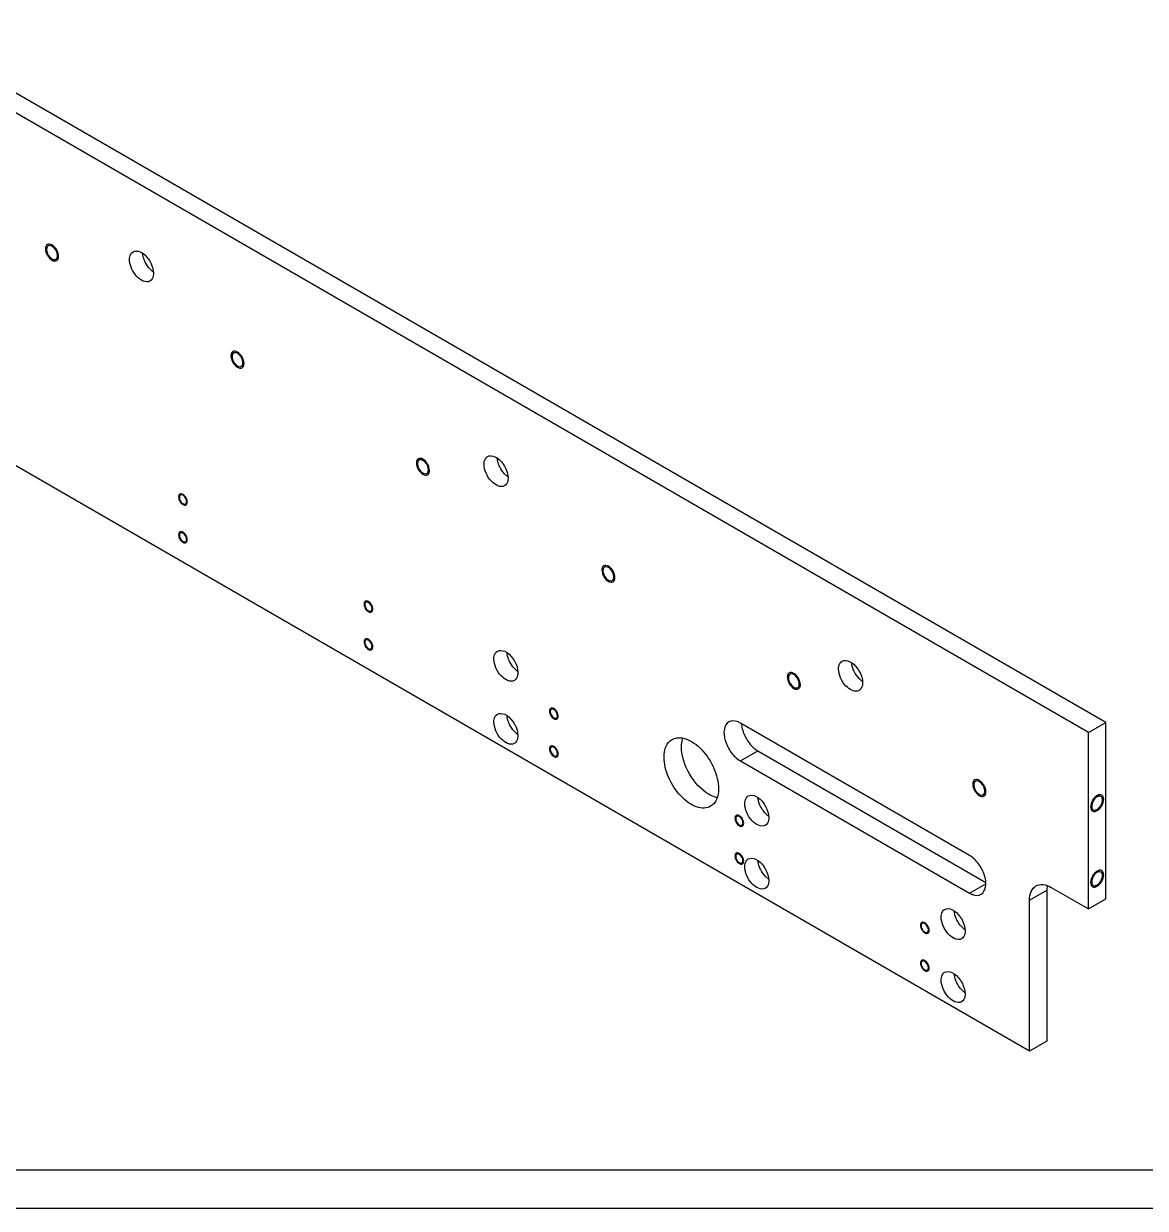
# Model space of a CAD drawing. Header units: millimetres. Extents: x 0 to 2102, y 0 to 1485.
# Drawn here: x 1194.4 to 1558, y 0 to 383.9 of the extents above; entities that cross this region are included whole.
import ezdxf

# ---------------------------------------------------------------- set-up
doc = ezdxf.new("R2010")
doc.units = ezdxf.units.MM
doc.header["$LTSCALE"] = 115.6375
doc.layers.get('0').update_dxf_attribs({"linetype": 'CONTINUOUS', "true_color": 0xffffff})
doc.layers.add('02___PRT_ALL_AXES', color=7, linetype='CONTINUOUS', true_color=0xffffff)

msp = doc.modelspace()

# ---------------------------------------------------------------- linework, layer by layer
at = {"color": 7, "linetype": 'CONTINUOUS', "true_color": 0xffffff}
for p, q in [((1545.17, 157.44), (466.83, 780.01)), ((1539.52, 154.17), (461.17, 776.74)), ((1520.42, 50.88), (530.47, 622.42)), ((1539.52, 154.17), (1545.17, 157.44)), ((1545.17, 100.28), (1545.17, 157.44)), ((1539.52, 97.02), (1539.52, 154.17)), ((1527.49, 103.96), (1539.52, 97.02)), ((1520.42, 50.88), (1520.42, 99.87)), ((1526.08, 103.14), (1526.08, 54.15)), ((1539.52, 97.02), (1545.17, 100.28)), ((1526.08, 54.15), (1520.42, 50.88)), ((12.5, 12.5), (2090, 12.5))]:
    msp.add_line(p, q, dxfattribs=at)
at = {"color": 1, "linetype": 'CONTINUOUS', "true_color": 0xff0000}
msp.add_line((1520.42, 99.87), (1526.08, 103.14), dxfattribs=at)
at = {"color": 4, "linetype": 'CONTINUOUS', "true_color": 0x00ffff}
msp.add_line((0, 0), (2102.5, 0), dxfattribs=at)
at = {"color": 7, "linetype": 'CONTINUOUS', "true_color": 0xffffff}
msp.add_arc((1533.56, 103.26), 7.47, 170.0295, 173.8166, dxfattribs=at)
at = {"color": 3, "linetype": 'CONTINUOUS', "true_color": 0x00ff00}
for points, knots in [([(1205.76, 308.49), (1205.73, 308.82), (1205.66, 309.5), (1205.01, 310.97), (1203.64, 312.43), (1202.27, 312.54), (1201.73, 311.99), (1201.62, 311.59), (1201.53, 311.34), (1201.53, 311.09), (1201.52, 310.94)], [0, 0, 0, 0, 0.125, 0.25, 0.5, 0.75, 0.875, 0.90625, 0.9375, 1, 1, 1, 1]), ([(1201.52, 310.94), (1201.54, 310.6), (1201.61, 309.92), (1202.26, 308.45), (1203.64, 306.99), (1205.01, 306.88), (1205.55, 307.43), (1205.65, 307.84), (1205.75, 308.08), (1205.75, 308.33), (1205.76, 308.49)], [0, 0, 0, 0, 0.125, 0.25, 0.5, 0.75, 0.875, 0.90625, 0.9375, 1, 1, 1, 1]), ([(1265.86, 273.79), (1265.84, 274.12), (1265.77, 274.8), (1265.12, 276.27), (1263.74, 277.73), (1262.37, 277.84), (1261.83, 277.29), (1261.73, 276.89), (1261.63, 276.64), (1261.64, 276.39), (1261.62, 276.24)], [0, 0, 0, 0, 0.125, 0.25, 0.5, 0.75, 0.875, 0.90625, 0.9375, 1, 1, 1, 1]), ([(1261.62, 276.24), (1261.65, 275.9), (1261.72, 275.22), (1262.37, 273.75), (1263.74, 272.29), (1265.11, 272.18), (1265.65, 272.73), (1265.76, 273.14), (1265.85, 273.38), (1265.85, 273.63), (1265.86, 273.79)], [0, 0, 0, 0, 0.125, 0.25, 0.5, 0.75, 0.875, 0.90625, 0.9375, 1, 1, 1, 1]), ([(1325.97, 239.09), (1325.94, 239.42), (1325.87, 240.1), (1325.22, 241.57), (1323.84, 243.03), (1322.48, 243.14), (1321.94, 242.59), (1321.83, 242.19), (1321.73, 241.94), (1321.74, 241.69), (1321.73, 241.54)], [0, 0, 0, 0, 0.125, 0.25, 0.5, 0.75, 0.875, 0.90625, 0.9375, 1, 1, 1, 1]), ([(1321.73, 241.54), (1321.75, 241.2), (1321.82, 240.52), (1322.47, 239.05), (1323.85, 237.59), (1325.22, 237.48), (1325.76, 238.03), (1325.86, 238.44), (1325.96, 238.68), (1325.95, 238.93), (1325.97, 239.09)], [0, 0, 0, 0, 0.125, 0.25, 0.5, 0.75, 0.875, 0.90625, 0.9375, 1, 1, 1, 1]), ([(1247.48, 228.88), (1247.46, 229.1), (1247.42, 229.55), (1246.98, 230.54), (1246.07, 231.5), (1245.15, 231.59), (1244.72, 231.12), (1244.67, 230.72), (1244.65, 230.51)], [0, 0, 0, 0, 0.125, 0.25, 0.5, 0.75, 0.875, 1, 1, 1, 1]), ([(1244.65, 230.51), (1244.67, 230.29), (1244.71, 229.84), (1245.15, 228.85), (1246.06, 227.88), (1246.98, 227.8), (1247.41, 228.27), (1247.46, 228.67), (1247.48, 228.88)], [0, 0, 0, 0, 0.125, 0.25, 0.5, 0.75, 0.875, 1, 1, 1, 1]), ([(1247.48, 216.63), (1247.46, 216.85), (1247.42, 217.3), (1246.98, 218.29), (1246.07, 219.26), (1245.15, 219.34), (1244.72, 218.87), (1244.67, 218.47), (1244.65, 218.26)], [0, 0, 0, 0, 0.125, 0.25, 0.5, 0.75, 0.875, 1, 1, 1, 1]), ([(1244.65, 218.26), (1244.67, 218.04), (1244.71, 217.59), (1245.15, 216.61), (1246.06, 215.64), (1246.98, 215.55), (1247.41, 216.02), (1247.46, 216.43), (1247.48, 216.63)], [0, 0, 0, 0, 0.125, 0.25, 0.5, 0.75, 0.875, 1, 1, 1, 1]), ([(1386.07, 204.39), (1386.05, 204.72), (1385.98, 205.4), (1385.33, 206.87), (1383.95, 208.33), (1382.58, 208.44), (1382.04, 207.89), (1381.94, 207.49), (1381.84, 207.24), (1381.84, 206.99), (1381.83, 206.83)], [0, 0, 0, 0, 0.125, 0.25, 0.5, 0.75, 0.875, 0.90625, 0.9375, 1, 1, 1, 1]), ([(1381.83, 206.83), (1381.86, 206.5), (1381.93, 205.82), (1382.58, 204.35), (1383.95, 202.89), (1385.32, 202.78), (1385.86, 203.33), (1385.97, 203.73), (1386.06, 203.98), (1386.06, 204.23), (1386.07, 204.39)], [0, 0, 0, 0, 0.125, 0.25, 0.5, 0.75, 0.875, 0.90625, 0.9375, 1, 1, 1, 1]), ([(1307.58, 194.18), (1307.57, 194.4), (1307.52, 194.85), (1307.09, 195.83), (1306.17, 196.8), (1305.25, 196.89), (1304.82, 196.42), (1304.77, 196.02), (1304.76, 195.81)], [0, 0, 0, 0, 0.125, 0.25, 0.5, 0.75, 0.875, 1, 1, 1, 1]), ([(1304.76, 195.81), (1304.77, 195.59), (1304.82, 195.14), (1305.25, 194.15), (1306.17, 193.18), (1307.09, 193.1), (1307.52, 193.57), (1307.56, 193.97), (1307.58, 194.18)], [0, 0, 0, 0, 0.125, 0.25, 0.5, 0.75, 0.875, 1, 1, 1, 1]), ([(1307.58, 181.93), (1307.57, 182.15), (1307.52, 182.6), (1307.09, 183.59), (1306.17, 184.56), (1305.25, 184.64), (1304.82, 184.17), (1304.77, 183.77), (1304.76, 183.56)], [0, 0, 0, 0, 0.125, 0.25, 0.5, 0.75, 0.875, 1, 1, 1, 1]), ([(1304.76, 183.56), (1304.77, 183.34), (1304.82, 182.89), (1305.25, 181.91), (1306.17, 180.94), (1307.09, 180.85), (1307.52, 181.32), (1307.56, 181.73), (1307.58, 181.93)], [0, 0, 0, 0, 0.125, 0.25, 0.5, 0.75, 0.875, 1, 1, 1, 1]), ([(1446.18, 169.68), (1446.15, 170.02), (1446.08, 170.7), (1445.43, 172.17), (1444.05, 173.63), (1442.69, 173.74), (1442.14, 173.19), (1442.04, 172.78), (1441.94, 172.54), (1441.95, 172.29), (1441.93, 172.13)], [0, 0, 0, 0, 0.125, 0.25, 0.5, 0.75, 0.875, 0.90625, 0.9375, 1, 1, 1, 1]), ([(1441.93, 172.13), (1441.96, 171.8), (1442.03, 171.12), (1442.68, 169.65), (1444.06, 168.19), (1445.42, 168.08), (1445.97, 168.63), (1446.07, 169.03), (1446.17, 169.28), (1446.16, 169.53), (1446.18, 169.68)], [0, 0, 0, 0, 0.125, 0.25, 0.5, 0.75, 0.875, 0.90625, 0.9375, 1, 1, 1, 1]), ([(1367.69, 159.48), (1367.67, 159.7), (1367.62, 160.15), (1367.19, 161.13), (1366.27, 162.1), (1365.36, 162.19), (1364.93, 161.72), (1364.88, 161.31), (1364.86, 161.11)], [0, 0, 0, 0, 0.125, 0.25, 0.5, 0.75, 0.875, 1, 1, 1, 1]), ([(1364.86, 161.11), (1364.88, 160.89), (1364.92, 160.44), (1365.36, 159.45), (1366.27, 158.48), (1367.19, 158.4), (1367.62, 158.87), (1367.67, 159.27), (1367.69, 159.48)], [0, 0, 0, 0, 0.125, 0.25, 0.5, 0.75, 0.875, 1, 1, 1, 1]), ([(1367.69, 147.23), (1367.67, 147.45), (1367.62, 147.9), (1367.19, 148.89), (1366.27, 149.86), (1365.36, 149.94), (1364.93, 149.47), (1364.88, 149.07), (1364.86, 148.86)], [0, 0, 0, 0, 0.125, 0.25, 0.5, 0.75, 0.875, 1, 1, 1, 1]), ([(1364.86, 148.86), (1364.88, 148.64), (1364.92, 148.19), (1365.36, 147.21), (1366.27, 146.24), (1367.19, 146.15), (1367.62, 146.62), (1367.67, 147.03), (1367.69, 147.23)], [0, 0, 0, 0, 0.125, 0.25, 0.5, 0.75, 0.875, 1, 1, 1, 1]), ([(1506.28, 134.98), (1506.25, 135.32), (1506.19, 136), (1505.54, 137.47), (1504.16, 138.93), (1502.79, 139.04), (1502.25, 138.49), (1502.14, 138.08), (1502.05, 137.84), (1502.05, 137.59), (1502.04, 137.43)], [0, 0, 0, 0, 0.125, 0.25, 0.5, 0.75, 0.875, 0.90625, 0.9375, 1, 1, 1, 1]), ([(1502.04, 137.43), (1502.07, 137.1), (1502.13, 136.42), (1502.78, 134.95), (1504.16, 133.49), (1505.53, 133.38), (1506.07, 133.93), (1506.18, 134.33), (1506.27, 134.58), (1506.27, 134.83), (1506.28, 134.98)], [0, 0, 0, 0, 0.125, 0.25, 0.5, 0.75, 0.875, 0.90625, 0.9375, 1, 1, 1, 1]), ([(1542.34, 133.76), (1542.07, 133.57), (1541.52, 133.17), (1540.57, 131.87), (1539.99, 129.95), (1540.57, 128.71), (1541.33, 128.52), (1541.73, 128.63), (1541.99, 128.67), (1542.2, 128.8), (1542.34, 128.86)], [0, 0, 0, 0, 0.125, 0.25, 0.5, 0.75, 0.875, 0.90625, 0.9375, 1, 1, 1, 1]), ([(1542.34, 128.86), (1542.62, 129.05), (1543.17, 129.45), (1544.12, 130.75), (1544.7, 132.67), (1544.11, 133.91), (1543.36, 134.1), (1542.96, 133.99), (1542.7, 133.96), (1542.48, 133.82), (1542.34, 133.76)], [0, 0, 0, 0, 0.125, 0.25, 0.5, 0.75, 0.875, 0.90625, 0.9375, 1, 1, 1, 1]), ([(1427.79, 124.78), (1427.77, 125), (1427.73, 125.45), (1427.29, 126.43), (1426.38, 127.4), (1425.46, 127.49), (1425.03, 127.02), (1424.98, 126.61), (1424.96, 126.41)], [0, 0, 0, 0, 0.125, 0.25, 0.5, 0.75, 0.875, 1, 1, 1, 1]), ([(1424.96, 126.41), (1424.98, 126.19), (1425.03, 125.74), (1425.46, 124.75), (1426.38, 123.78), (1427.3, 123.7), (1427.73, 124.17), (1427.77, 124.57), (1427.79, 124.78)], [0, 0, 0, 0, 0.125, 0.25, 0.5, 0.75, 0.875, 1, 1, 1, 1]), ([(1427.79, 112.53), (1427.77, 112.75), (1427.73, 113.2), (1427.29, 114.19), (1426.38, 115.16), (1425.46, 115.24), (1425.03, 114.77), (1424.98, 114.37), (1424.96, 114.16)], [0, 0, 0, 0, 0.125, 0.25, 0.5, 0.75, 0.875, 1, 1, 1, 1]), ([(1424.96, 114.16), (1424.98, 113.94), (1425.03, 113.49), (1425.46, 112.51), (1426.38, 111.54), (1427.3, 111.45), (1427.73, 111.92), (1427.77, 112.32), (1427.79, 112.53)], [0, 0, 0, 0, 0.125, 0.25, 0.5, 0.75, 0.875, 1, 1, 1, 1]), ([(1542.34, 109.26), (1542.07, 109.08), (1541.52, 108.68), (1540.57, 107.38), (1539.99, 105.45), (1540.57, 104.21), (1541.33, 104.02), (1541.73, 104.13), (1541.99, 104.17), (1542.2, 104.3), (1542.34, 104.37)], [0, 0, 0, 0, 0.125, 0.25, 0.5, 0.75, 0.875, 0.90625, 0.9375, 1, 1, 1, 1]), ([(1542.34, 104.37), (1542.62, 104.56), (1543.17, 104.95), (1544.12, 106.25), (1544.7, 108.18), (1544.11, 109.42), (1543.36, 109.61), (1542.96, 109.5), (1542.7, 109.46), (1542.48, 109.33), (1542.34, 109.26)], [0, 0, 0, 0, 0.125, 0.25, 0.5, 0.75, 0.875, 0.90625, 0.9375, 1, 1, 1, 1]), ([(1487.9, 90.08), (1487.88, 90.3), (1487.83, 90.75), (1487.4, 91.73), (1486.48, 92.7), (1485.56, 92.79), (1485.14, 92.32), (1485.09, 91.91), (1485.07, 91.71)], [0, 0, 0, 0, 0.125, 0.25, 0.5, 0.75, 0.875, 1, 1, 1, 1]), ([(1485.07, 91.71), (1485.09, 91.49), (1485.13, 91.04), (1485.57, 90.05), (1486.48, 89.08), (1487.4, 89), (1487.83, 89.47), (1487.88, 89.87), (1487.9, 90.08)], [0, 0, 0, 0, 0.125, 0.25, 0.5, 0.75, 0.875, 1, 1, 1, 1]), ([(1487.9, 77.83), (1487.88, 78.05), (1487.83, 78.5), (1487.4, 79.49), (1486.48, 80.46), (1485.56, 80.54), (1485.14, 80.07), (1485.09, 79.67), (1485.07, 79.46)], [0, 0, 0, 0, 0.125, 0.25, 0.5, 0.75, 0.875, 1, 1, 1, 1]), ([(1485.07, 79.46), (1485.09, 79.24), (1485.13, 78.79), (1485.57, 77.81), (1486.48, 76.84), (1487.4, 76.75), (1487.83, 77.22), (1487.88, 77.62), (1487.9, 77.83)], [0, 0, 0, 0, 0.125, 0.25, 0.5, 0.75, 0.875, 1, 1, 1, 1])]:
    msp.add_open_spline(points, degree=3, knots=knots, dxfattribs=at)
at = {"color": 7, "linetype": 'CONTINUOUS', "true_color": 0xffffff}
for points, knots in [([(1520.42, 99.87), (1520.42, 100.83), (1520.65, 102.6), (1521.82, 104.06), (1522.49, 104.45)], [0, 0, 0, 0, 0.550825, 1, 1, 1, 1]), ([(1522.49, 104.45), (1523.17, 104.84), (1525.01, 105.12), (1526.67, 104.44), (1527.49, 103.96)], [0, 0, 0, 0, 0.449177, 1, 1, 1, 1])]:
    msp.add_open_spline(points, degree=3, knots=knots, dxfattribs=at)
msp.add_open_spline([(1526.13, 104.07), (1526.1, 103.76), (1526.08, 103.45), (1526.08, 103.14)], degree=3, dxfattribs=at)
at = {"layer": '02___PRT_ALL_AXES', "color": 7, "linetype": 'CONTINUOUS', "true_color": 0xffffff}
for p, q in [((1500.98, 114.37), (1426.73, 157.23)), ((1432.39, 148.25), (1506.25, 105.61)), ((1426.73, 144.99), (1500.98, 102.12))]:
    msp.add_line(p, q, dxfattribs=at)
at = {"layer": '02___PRT_ALL_AXES', "color": 1, "linetype": 'CONTINUOUS', "true_color": 0xff0000}
for p, q in [((1426.73, 144.99), (1432.39, 148.25)), ((1500.98, 102.12), (1506.28, 105.18))]:
    msp.add_line(p, q, dxfattribs=at)
at = {"layer": '02___PRT_ALL_AXES', "color": 7, "linetype": 'CONTINUOUS', "true_color": 0xffffff}
for centre, radius, start, end in [((1204.02, 310.73), 2.15, 175.6532, 180.0346), ((1203.26, 308.69), 2.15, 355.6532, 0.0346), ((1240.15, 308.71), 6.43, 229.8763, 235.1337), ((1264.12, 276.03), 2.15, 175.6532, 180.0346), ((1263.36, 273.99), 2.15, 355.6532, 0.0346), ((1324.23, 241.33), 2.15, 175.6532, 180.0346), ((1323.47, 239.29), 2.15, 355.6532, 0.0346), ((1355.06, 242.37), 6.43, 229.8763, 235.1337), ((1384.33, 206.63), 2.15, 175.6532, 180.0346), ((1383.57, 204.59), 2.15, 355.6532, 0.0346), ((1358.24, 179.3), 6.43, 229.8763, 235.1337), ((1444.44, 171.93), 2.15, 175.6532, 180.0346), ((1443.68, 169.89), 2.15, 355.6532, 0.0346), ((1469.96, 176.03), 6.43, 229.8763, 235.1337), ((1358.24, 158.88), 6.43, 229.8763, 235.1337), ((1504.54, 137.23), 2.15, 175.6532, 180.0346), ((1503.78, 135.19), 2.15, 355.6532, 0.0346), ((1543.42, 131.49), 2.15, 115.6528, 120.0345), ((1439.56, 132.35), 6.43, 229.8763, 235.1337), ((1541.27, 131.13), 2.15, 295.6528, 300.0345), ((1543.42, 107), 2.15, 115.6528, 120.0345), ((1439.56, 111.94), 6.43, 229.8763, 235.1337), ((1541.27, 106.63), 2.15, 295.6528, 300.0345), ((1503.2, 95.61), 6.43, 229.8763, 235.1337), ((1503.2, 75.19), 6.43, 229.8763, 235.1337)]:
    msp.add_arc(centre, radius, start, end, dxfattribs=at)
for points in [[(1201.94, 311.24), (1201.9, 311.13), (1201.89, 311.01), (1201.88, 310.9)], [(1202.39, 311.88), (1202.16, 311.75), (1202.01, 311.49), (1201.94, 311.24)], [(1202.75, 311.99), (1202.63, 311.98), (1202.5, 311.94), (1202.39, 311.88)], [(1201.87, 310.73), (1201.87, 310.34), (1201.97, 309.94), (1202.11, 309.57)], [(1204.52, 307.43), (1204.65, 307.44), (1204.78, 307.48), (1204.89, 307.55)], [(1204.89, 307.55), (1205.11, 307.68), (1205.27, 307.93), (1205.34, 308.18)], [(1205.41, 308.69), (1205.41, 309.08), (1205.31, 309.48), (1205.17, 309.85)], [(1205.34, 308.18), (1205.37, 308.3), (1205.39, 308.41), (1205.4, 308.53)], [(1262.04, 276.54), (1262.01, 276.43), (1261.99, 276.31), (1261.98, 276.2)], [(1262.49, 277.18), (1262.27, 277.05), (1262.11, 276.79), (1262.04, 276.54)], [(1262.86, 277.29), (1262.73, 277.28), (1262.6, 277.24), (1262.49, 277.18)], [(1261.97, 276.03), (1261.97, 275.64), (1262.07, 275.24), (1262.21, 274.87)], [(1264.63, 272.73), (1264.75, 272.74), (1264.88, 272.78), (1264.99, 272.85)], [(1264.99, 272.85), (1265.22, 272.98), (1265.38, 273.23), (1265.45, 273.48)], [(1265.51, 273.99), (1265.51, 274.38), (1265.42, 274.78), (1265.27, 275.15)], [(1265.45, 273.48), (1265.48, 273.59), (1265.5, 273.71), (1265.5, 273.83)], [(1322.6, 242.48), (1322.37, 242.35), (1322.21, 242.09), (1322.14, 241.84)], [(1322.96, 242.59), (1322.84, 242.58), (1322.71, 242.54), (1322.6, 242.48)], [(1322.08, 241.33), (1322.08, 240.94), (1322.17, 240.54), (1322.32, 240.17)], [(1322.14, 241.84), (1322.11, 241.73), (1322.09, 241.61), (1322.09, 241.5)], [(1324.73, 238.03), (1324.86, 238.04), (1324.99, 238.08), (1325.1, 238.15)], [(1325.1, 238.15), (1325.32, 238.28), (1325.48, 238.53), (1325.55, 238.78)], [(1325.61, 239.29), (1325.61, 239.68), (1325.52, 240.08), (1325.38, 240.45)], [(1325.55, 238.78), (1325.58, 238.89), (1325.6, 239.01), (1325.61, 239.13)], [(1244.94, 230.7), (1244.91, 230.59), (1244.9, 230.48), (1244.9, 230.37)], [(1244.9, 230.37), (1244.9, 230.24), (1244.91, 230.11), (1244.94, 229.98)], [(1245.24, 231.12), (1245.09, 231.04), (1244.99, 230.87), (1244.94, 230.7)], [(1246.89, 228.27), (1247.04, 228.35), (1247.14, 228.52), (1247.19, 228.69)], [(1247.19, 228.69), (1247.22, 228.79), (1247.23, 228.91), (1247.23, 229.02)], [(1245.24, 218.88), (1245.09, 218.79), (1244.99, 218.62), (1244.94, 218.46)], [(1244.94, 218.46), (1244.91, 218.35), (1244.9, 218.23), (1244.9, 218.12)], [(1244.9, 218.12), (1244.9, 217.99), (1244.91, 217.86), (1244.94, 217.74)], [(1246.89, 216.02), (1247.04, 216.1), (1247.14, 216.27), (1247.19, 216.44)], [(1247.19, 216.44), (1247.22, 216.55), (1247.23, 216.66), (1247.23, 216.77)], [(1382.7, 207.77), (1382.48, 207.64), (1382.32, 207.39), (1382.25, 207.14)], [(1383.07, 207.89), (1382.94, 207.88), (1382.81, 207.84), (1382.7, 207.77)], [(1382.18, 206.63), (1382.18, 206.24), (1382.28, 205.84), (1382.42, 205.47)], [(1382.25, 207.14), (1382.22, 207.03), (1382.2, 206.91), (1382.19, 206.79)], [(1385.2, 203.45), (1385.43, 203.58), (1385.58, 203.83), (1385.65, 204.08)], [(1385.72, 204.59), (1385.72, 204.98), (1385.62, 205.38), (1385.48, 205.75)], [(1385.65, 204.08), (1385.69, 204.19), (1385.7, 204.31), (1385.71, 204.43)], [(1384.84, 203.33), (1384.96, 203.34), (1385.09, 203.38), (1385.2, 203.45)], [(1305.05, 196), (1305.02, 195.89), (1305, 195.78), (1305, 195.67)], [(1305.34, 196.42), (1305.2, 196.34), (1305.09, 196.17), (1305.05, 196)], [(1305, 195.67), (1305, 195.54), (1305.02, 195.41), (1305.05, 195.28)], [(1306.99, 193.57), (1307.14, 193.65), (1307.25, 193.82), (1307.29, 193.99)], [(1307.29, 193.99), (1307.32, 194.09), (1307.34, 194.21), (1307.34, 194.32)], [(1305.05, 183.76), (1305.02, 183.65), (1305, 183.53), (1305, 183.42)], [(1305, 183.42), (1305, 183.29), (1305.02, 183.16), (1305.05, 183.04)], [(1305.34, 184.18), (1305.2, 184.09), (1305.09, 183.92), (1305.05, 183.76)], [(1306.99, 181.32), (1307.14, 181.4), (1307.25, 181.57), (1307.29, 181.74)], [(1307.29, 181.74), (1307.32, 181.85), (1307.34, 181.96), (1307.34, 182.07)], [(1442.81, 173.07), (1442.58, 172.94), (1442.42, 172.69), (1442.35, 172.44)], [(1443.17, 173.19), (1443.04, 173.18), (1442.92, 173.14), (1442.81, 173.07)], [(1442.35, 172.44), (1442.32, 172.33), (1442.3, 172.21), (1442.29, 172.09)], [(1442.29, 171.93), (1442.29, 171.54), (1442.38, 171.14), (1442.52, 170.77)], [(1445.31, 168.74), (1445.53, 168.87), (1445.69, 169.13), (1445.76, 169.38)], [(1445.82, 169.89), (1445.82, 170.28), (1445.73, 170.68), (1445.59, 171.05)], [(1445.76, 169.38), (1445.79, 169.49), (1445.81, 169.61), (1445.82, 169.72)], [(1444.94, 168.63), (1445.07, 168.64), (1445.2, 168.68), (1445.31, 168.74)], [(1365.15, 161.3), (1365.12, 161.19), (1365.11, 161.08), (1365.11, 160.97)], [(1365.45, 161.72), (1365.3, 161.64), (1365.2, 161.47), (1365.15, 161.3)], [(1365.11, 160.97), (1365.11, 160.84), (1365.12, 160.71), (1365.15, 160.58)], [(1367.1, 158.86), (1367.25, 158.95), (1367.35, 159.12), (1367.4, 159.29)], [(1367.4, 159.29), (1367.43, 159.39), (1367.44, 159.51), (1367.44, 159.62)], [(1427.1, 157.02), (1427.11, 156.74), (1427.14, 156.46), (1427.19, 156.18)], [(1427.19, 156.18), (1427.26, 155.74), (1427.36, 155.29), (1427.49, 154.86)], [(1365.15, 149.05), (1365.12, 148.95), (1365.11, 148.83), (1365.11, 148.72)], [(1365.11, 148.72), (1365.11, 148.59), (1365.12, 148.46), (1365.15, 148.34)], [(1365.45, 149.48), (1365.3, 149.39), (1365.2, 149.22), (1365.15, 149.05)], [(1367.1, 146.62), (1367.25, 146.7), (1367.35, 146.87), (1367.4, 147.04)], [(1367.4, 147.04), (1367.43, 147.15), (1367.44, 147.26), (1367.44, 147.37)], [(1502.91, 138.37), (1502.68, 138.24), (1502.53, 137.99), (1502.46, 137.74)], [(1503.28, 138.49), (1503.15, 138.48), (1503.02, 138.44), (1502.91, 138.37)], [(1502.39, 137.23), (1502.39, 136.84), (1502.49, 136.44), (1502.63, 136.07)], [(1502.46, 137.74), (1502.43, 137.63), (1502.41, 137.51), (1502.4, 137.39)], [(1505.41, 134.04), (1505.64, 134.17), (1505.79, 134.43), (1505.86, 134.68)], [(1505.93, 135.19), (1505.93, 135.58), (1505.83, 135.98), (1505.69, 136.35)], [(1505.86, 134.68), (1505.89, 134.79), (1505.91, 134.91), (1505.92, 135.02)], [(1505.04, 133.93), (1505.17, 133.94), (1505.3, 133.98), (1505.41, 134.04)], [(1541.46, 132.57), (1541.32, 132.4), (1541.2, 132.22), (1541.09, 132.03)], [(1542.34, 133.35), (1542, 133.15), (1541.71, 132.87), (1541.46, 132.57)], [(1542.82, 133.55), (1542.7, 133.52), (1542.59, 133.48), (1542.49, 133.43)], [(1543.59, 133.48), (1543.37, 133.61), (1543.07, 133.61), (1542.82, 133.55)], [(1425.55, 127.02), (1425.4, 126.94), (1425.3, 126.77), (1425.25, 126.6)], [(1434.55, 128.29), (1434.03, 128.89), (1433.59, 129.56), (1433.24, 130.26)], [(1435.41, 127.43), (1435.1, 127.69), (1434.81, 127.98), (1434.55, 128.29)], [(1541.09, 129.15), (1541.32, 129.02), (1541.62, 129.01), (1541.87, 129.07)], [(1541.87, 129.07), (1541.98, 129.1), (1542.09, 129.14), (1542.2, 129.19)], [(1425.25, 126.6), (1425.22, 126.49), (1425.21, 126.38), (1425.21, 126.27)], [(1425.21, 126.27), (1425.21, 126.14), (1425.23, 126.01), (1425.25, 125.88)], [(1427.2, 124.16), (1427.35, 124.25), (1427.46, 124.42), (1427.5, 124.58)], [(1427.5, 124.58), (1427.53, 124.69), (1427.54, 124.81), (1427.54, 124.92)], [(1425.25, 114.35), (1425.22, 114.25), (1425.21, 114.13), (1425.21, 114.02)], [(1425.21, 114.02), (1425.21, 113.89), (1425.23, 113.76), (1425.25, 113.63)], [(1425.55, 114.77), (1425.4, 114.69), (1425.3, 114.52), (1425.25, 114.35)], [(1427.2, 111.92), (1427.35, 112), (1427.46, 112.17), (1427.5, 112.34)], [(1427.5, 112.34), (1427.53, 112.45), (1427.54, 112.56), (1427.54, 112.67)], [(1428.8, 112.81), (1428.94, 112.97), (1429.1, 113.11), (1429.28, 113.21)], [(1541.46, 108.07), (1541.32, 107.9), (1541.2, 107.72), (1541.09, 107.54)], [(1542.34, 108.86), (1542, 108.66), (1541.71, 108.38), (1541.46, 108.07)], [(1542.82, 109.05), (1542.7, 109.03), (1542.59, 108.98), (1542.49, 108.93)], [(1543.59, 108.98), (1543.37, 109.11), (1543.07, 109.12), (1542.82, 109.05)], [(1541.09, 104.65), (1541.32, 104.52), (1541.62, 104.51), (1541.87, 104.58)], [(1541.87, 104.58), (1541.98, 104.61), (1542.09, 104.65), (1542.2, 104.7)], [(1485.66, 92.32), (1485.51, 92.24), (1485.4, 92.07), (1485.36, 91.9)], [(1485.36, 91.9), (1485.33, 91.79), (1485.32, 91.68), (1485.32, 91.57)], [(1485.32, 91.57), (1485.32, 91.44), (1485.33, 91.31), (1485.36, 91.18)], [(1487.31, 89.46), (1487.46, 89.55), (1487.56, 89.72), (1487.61, 89.88)], [(1487.61, 89.88), (1487.64, 89.99), (1487.65, 90.11), (1487.65, 90.22)], [(1485.36, 79.65), (1485.33, 79.55), (1485.32, 79.43), (1485.32, 79.32)], [(1485.32, 79.32), (1485.32, 79.19), (1485.33, 79.06), (1485.36, 78.93)], [(1485.66, 80.07), (1485.51, 79.99), (1485.4, 79.82), (1485.36, 79.65)], [(1487.31, 77.22), (1487.46, 77.3), (1487.56, 77.47), (1487.61, 77.64)], [(1487.61, 77.64), (1487.64, 77.75), (1487.65, 77.86), (1487.65, 77.97)]]:
    msp.add_open_spline(points, degree=3, dxfattribs=at)
for points, knots in [([(1205.17, 309.85), (1205.05, 310.15), (1204.55, 311.1), (1203.53, 312.06), (1202.75, 311.99)], [0, 0, 0, 0, 0.293913, 1, 1, 1, 1]), ([(1202.11, 309.57), (1202.22, 309.27), (1202.72, 308.32), (1203.75, 307.36), (1204.52, 307.43)], [0, 0, 0, 0, 0.293913, 1, 1, 1, 1]), ([(1228.74, 307.47), (1228.74, 307.74), (1228.8, 308.67), (1229.3, 309.65), (1229.88, 309.98)], [0, 0, 0, 0, 0.294962, 1, 1, 1, 1]), ([(1235.38, 300.46), (1234.08, 299.71), (1231.04, 301.53), (1229.32, 304.42), (1228.74, 306.48), (1228.74, 307.47)], [0, 0, 0, 0, 0.422631, 0.722373, 1, 1, 1, 1]), ([(1229.88, 309.98), (1230.56, 310.38), (1232.78, 310.04), (1234.12, 308.61), (1234.79, 307.71)], [0, 0, 0, 0, 0.413368, 1, 1, 1, 1]), ([(1233.83, 306.63), (1233.72, 306.86), (1233.32, 307.76), (1233.07, 308.72), (1233, 309.45)], [0, 0, 0, 0, 0.262898, 1, 1, 1, 1]), ([(1234.79, 307.71), (1235.06, 307.35), (1235.96, 305.92), (1236.52, 304.22), (1236.52, 302.98)], [0, 0, 0, 0, 0.264535, 1, 1, 1, 1]), ([(1236.01, 303.79), (1235.79, 303.98), (1234.92, 304.8), (1234.23, 305.81), (1233.83, 306.63)], [0, 0, 0, 0, 0.239083, 1, 1, 1, 1]), ([(1236.52, 302.98), (1236.52, 302.7), (1236.46, 301.77), (1235.96, 300.79), (1235.38, 300.46)], [0, 0, 0, 0, 0.294962, 1, 1, 1, 1]), ([(1265.27, 275.15), (1265.16, 275.45), (1264.66, 276.4), (1263.64, 277.36), (1262.86, 277.29)], [0, 0, 0, 0, 0.293913, 1, 1, 1, 1]), ([(1262.21, 274.87), (1262.33, 274.57), (1262.83, 273.62), (1263.85, 272.66), (1264.63, 272.73)], [0, 0, 0, 0, 0.293913, 1, 1, 1, 1]), ([(1325.38, 240.45), (1325.26, 240.75), (1324.76, 241.7), (1323.74, 242.66), (1322.96, 242.59)], [0, 0, 0, 0, 0.293913, 1, 1, 1, 1]), ([(1343.65, 241.13), (1343.65, 241.41), (1343.71, 242.34), (1344.21, 243.31), (1344.79, 243.65)], [0, 0, 0, 0, 0.294962, 1, 1, 1, 1]), ([(1344.79, 243.65), (1345.47, 244.04), (1347.69, 243.7), (1349.03, 242.27), (1349.7, 241.37)], [0, 0, 0, 0, 0.413368, 1, 1, 1, 1]), ([(1348.74, 240.29), (1348.62, 240.52), (1348.22, 241.42), (1347.97, 242.38), (1347.91, 243.11)], [0, 0, 0, 0, 0.262898, 1, 1, 1, 1]), ([(1322.32, 240.17), (1322.43, 239.87), (1322.93, 238.92), (1323.95, 237.96), (1324.73, 238.03)], [0, 0, 0, 0, 0.293913, 1, 1, 1, 1]), ([(1350.29, 234.12), (1348.99, 233.37), (1345.95, 235.19), (1344.23, 238.08), (1343.65, 240.14), (1343.65, 241.13)], [0, 0, 0, 0, 0.422631, 0.722373, 1, 1, 1, 1]), ([(1350.91, 237.45), (1350.69, 237.64), (1349.83, 238.46), (1349.14, 239.47), (1348.74, 240.29)], [0, 0, 0, 0, 0.239083, 1, 1, 1, 1]), ([(1349.7, 241.37), (1349.96, 241.01), (1350.87, 239.58), (1351.42, 237.88), (1351.42, 236.64)], [0, 0, 0, 0, 0.264535, 1, 1, 1, 1]), ([(1351.42, 236.64), (1351.42, 236.36), (1351.36, 235.43), (1350.86, 234.45), (1350.29, 234.12)], [0, 0, 0, 0, 0.294962, 1, 1, 1, 1]), ([(1245.48, 231.2), (1245.44, 231.19), (1245.35, 231.18), (1245.28, 231.14), (1245.24, 231.12)], [0, 0, 0, 0, 0.508008, 1, 1, 1, 1]), ([(1245.76, 231.17), (1245.72, 231.18), (1245.62, 231.2), (1245.53, 231.2), (1245.48, 231.2)], [0, 0, 0, 0, 0.51787, 1, 1, 1, 1]), ([(1247.23, 229.02), (1247.23, 229.72), (1246.74, 230.65), (1245.96, 231.12), (1245.76, 231.17)], [0, 0, 0, 0, 0.776212, 1, 1, 1, 1]), ([(1244.94, 229.98), (1244.99, 229.75), (1245.28, 228.97), (1246.04, 228.14), (1246.65, 228.19)], [0, 0, 0, 0, 0.284169, 1, 1, 1, 1]), ([(1246.65, 228.19), (1246.69, 228.2), (1246.78, 228.21), (1246.85, 228.25), (1246.89, 228.27)], [0, 0, 0, 0, 0.508008, 1, 1, 1, 1]), ([(1245.48, 218.95), (1245.44, 218.95), (1245.35, 218.93), (1245.28, 218.9), (1245.24, 218.88)], [0, 0, 0, 0, 0.508008, 1, 1, 1, 1]), ([(1245.76, 218.92), (1245.72, 218.94), (1245.62, 218.95), (1245.53, 218.95), (1245.48, 218.95)], [0, 0, 0, 0, 0.51787, 1, 1, 1, 1]), ([(1247.23, 216.77), (1247.23, 217.47), (1246.74, 218.4), (1245.96, 218.87), (1245.76, 218.92)], [0, 0, 0, 0, 0.776212, 1, 1, 1, 1]), ([(1244.94, 217.74), (1244.99, 217.5), (1245.28, 216.73), (1246.04, 215.89), (1246.65, 215.94)], [0, 0, 0, 0, 0.284169, 1, 1, 1, 1]), ([(1246.65, 215.94), (1246.69, 215.95), (1246.78, 215.96), (1246.85, 216), (1246.89, 216.02)], [0, 0, 0, 0, 0.508008, 1, 1, 1, 1]), ([(1385.48, 205.75), (1385.37, 206.05), (1384.87, 207), (1383.84, 207.96), (1383.07, 207.89)], [0, 0, 0, 0, 0.293913, 1, 1, 1, 1]), ([(1382.42, 205.47), (1382.54, 205.17), (1383.03, 204.22), (1384.06, 203.26), (1384.84, 203.33)], [0, 0, 0, 0, 0.293913, 1, 1, 1, 1]), ([(1305.59, 196.5), (1305.54, 196.49), (1305.46, 196.48), (1305.38, 196.44), (1305.34, 196.42)], [0, 0, 0, 0, 0.508008, 1, 1, 1, 1]), ([(1305.87, 196.47), (1305.82, 196.48), (1305.73, 196.5), (1305.63, 196.5), (1305.59, 196.5)], [0, 0, 0, 0, 0.51787, 1, 1, 1, 1]), ([(1307.34, 194.32), (1307.34, 195.02), (1306.84, 195.95), (1306.06, 196.42), (1305.87, 196.47)], [0, 0, 0, 0, 0.776212, 1, 1, 1, 1]), ([(1305.05, 195.28), (1305.1, 195.05), (1305.38, 194.27), (1306.14, 193.44), (1306.75, 193.49)], [0, 0, 0, 0, 0.284169, 1, 1, 1, 1]), ([(1306.75, 193.49), (1306.8, 193.49), (1306.88, 193.51), (1306.96, 193.54), (1306.99, 193.57)], [0, 0, 0, 0, 0.508008, 1, 1, 1, 1]), ([(1305.05, 183.04), (1305.1, 182.8), (1305.38, 182.03), (1306.14, 181.19), (1306.75, 181.24)], [0, 0, 0, 0, 0.284169, 1, 1, 1, 1]), ([(1305.59, 184.25), (1305.54, 184.25), (1305.46, 184.23), (1305.38, 184.2), (1305.34, 184.18)], [0, 0, 0, 0, 0.508008, 1, 1, 1, 1]), ([(1305.87, 184.22), (1305.82, 184.23), (1305.73, 184.25), (1305.63, 184.25), (1305.59, 184.25)], [0, 0, 0, 0, 0.51787, 1, 1, 1, 1]), ([(1307.34, 182.07), (1307.34, 182.77), (1306.84, 183.7), (1306.06, 184.17), (1305.87, 184.22)], [0, 0, 0, 0, 0.776212, 1, 1, 1, 1]), ([(1306.75, 181.24), (1306.8, 181.25), (1306.88, 181.26), (1306.96, 181.3), (1306.99, 181.32)], [0, 0, 0, 0, 0.508008, 1, 1, 1, 1]), ([(1346.83, 178.05), (1346.83, 178.33), (1346.89, 179.26), (1347.39, 180.24), (1347.97, 180.57)], [0, 0, 0, 0, 0.294962, 1, 1, 1, 1]), ([(1347.97, 180.57), (1348.65, 180.96), (1350.87, 180.62), (1352.21, 179.19), (1352.88, 178.29)], [0, 0, 0, 0, 0.413368, 1, 1, 1, 1]), ([(1353.47, 171.04), (1352.17, 170.3), (1349.13, 172.11), (1347.41, 175.01), (1346.83, 177.07), (1346.83, 178.05)], [0, 0, 0, 0, 0.422631, 0.722373, 1, 1, 1, 1]), ([(1351.92, 177.21), (1351.8, 177.44), (1351.41, 178.34), (1351.15, 179.31), (1351.09, 180.03)], [0, 0, 0, 0, 0.262898, 1, 1, 1, 1]), ([(1354.09, 174.38), (1353.88, 174.56), (1353.01, 175.39), (1352.32, 176.4), (1351.92, 177.21)], [0, 0, 0, 0, 0.239083, 1, 1, 1, 1]), ([(1352.88, 178.29), (1353.14, 177.93), (1354.05, 176.51), (1354.61, 174.81), (1354.61, 173.56)], [0, 0, 0, 0, 0.264535, 1, 1, 1, 1]), ([(1458.55, 174.79), (1458.55, 175.07), (1458.61, 176), (1459.11, 176.97), (1459.69, 177.31)], [0, 0, 0, 0, 0.294962, 1, 1, 1, 1]), ([(1459.69, 177.31), (1460.37, 177.7), (1462.59, 177.36), (1463.93, 175.93), (1464.6, 175.03)], [0, 0, 0, 0, 0.413368, 1, 1, 1, 1]), ([(1463.64, 173.95), (1463.53, 174.18), (1463.13, 175.08), (1462.88, 176.05), (1462.81, 176.77)], [0, 0, 0, 0, 0.262898, 1, 1, 1, 1]), ([(1354.61, 173.56), (1354.61, 173.28), (1354.54, 172.35), (1354.04, 171.38), (1353.47, 171.04)], [0, 0, 0, 0, 0.294962, 1, 1, 1, 1]), ([(1445.59, 171.05), (1445.47, 171.35), (1444.97, 172.3), (1443.95, 173.26), (1443.17, 173.19)], [0, 0, 0, 0, 0.293913, 1, 1, 1, 1]), ([(1465.19, 167.78), (1463.89, 167.03), (1460.85, 168.85), (1459.13, 171.75), (1458.55, 173.81), (1458.55, 174.79)], [0, 0, 0, 0, 0.422631, 0.722373, 1, 1, 1, 1]), ([(1465.82, 171.11), (1465.6, 171.3), (1464.73, 172.12), (1464.05, 173.13), (1463.64, 173.95)], [0, 0, 0, 0, 0.239083, 1, 1, 1, 1]), ([(1464.6, 175.03), (1464.87, 174.67), (1465.77, 173.24), (1466.33, 171.54), (1466.33, 170.3)], [0, 0, 0, 0, 0.264535, 1, 1, 1, 1]), ([(1442.52, 170.77), (1442.64, 170.47), (1443.14, 169.52), (1444.16, 168.56), (1444.94, 168.63)], [0, 0, 0, 0, 0.293913, 1, 1, 1, 1]), ([(1466.33, 170.3), (1466.33, 170.02), (1466.27, 169.09), (1465.77, 168.11), (1465.19, 167.78)], [0, 0, 0, 0, 0.294962, 1, 1, 1, 1]), ([(1365.69, 161.8), (1365.65, 161.79), (1365.56, 161.78), (1365.48, 161.74), (1365.45, 161.72)], [0, 0, 0, 0, 0.508008, 1, 1, 1, 1]), ([(1365.97, 161.77), (1365.92, 161.78), (1365.83, 161.8), (1365.74, 161.8), (1365.69, 161.8)], [0, 0, 0, 0, 0.51787, 1, 1, 1, 1]), ([(1367.44, 159.62), (1367.44, 160.32), (1366.95, 161.25), (1366.17, 161.72), (1365.97, 161.77)], [0, 0, 0, 0, 0.776212, 1, 1, 1, 1]), ([(1346.83, 157.64), (1346.83, 157.92), (1346.89, 158.85), (1347.39, 159.83), (1347.97, 160.16)], [0, 0, 0, 0, 0.294962, 1, 1, 1, 1]), ([(1353.47, 150.63), (1352.17, 149.88), (1349.13, 151.7), (1347.41, 154.6), (1346.83, 156.66), (1346.83, 157.64)], [0, 0, 0, 0, 0.422631, 0.722373, 1, 1, 1, 1]), ([(1347.97, 160.16), (1348.65, 160.55), (1350.87, 160.21), (1352.21, 158.78), (1352.88, 157.88)], [0, 0, 0, 0, 0.413368, 1, 1, 1, 1]), ([(1351.92, 156.8), (1351.8, 157.03), (1351.41, 157.93), (1351.15, 158.9), (1351.09, 159.62)], [0, 0, 0, 0, 0.262898, 1, 1, 1, 1]), ([(1352.88, 157.88), (1353.14, 157.52), (1354.05, 156.09), (1354.61, 154.39), (1354.61, 153.15)], [0, 0, 0, 0, 0.264535, 1, 1, 1, 1]), ([(1365.15, 160.58), (1365.2, 160.35), (1365.49, 159.57), (1366.25, 158.74), (1366.86, 158.79)], [0, 0, 0, 0, 0.284169, 1, 1, 1, 1]), ([(1366.86, 158.79), (1366.9, 158.79), (1366.98, 158.81), (1367.06, 158.84), (1367.1, 158.86)], [0, 0, 0, 0, 0.508008, 1, 1, 1, 1]), ([(1422.98, 157.6), (1422.2, 157.15), (1421.1, 154.96), (1421.7, 151.33), (1423.52, 147.68), (1425.57, 145.66), (1426.73, 144.99)], [0, 0, 0, 0, 0.183609, 0.435236, 0.728435, 1, 1, 1, 1]), ([(1426.73, 157.23), (1426.4, 157.42), (1425.26, 157.98), (1423.77, 158.06), (1422.98, 157.6)], [0, 0, 0, 0, 0.294961, 1, 1, 1, 1]), ([(1354.09, 153.97), (1353.88, 154.15), (1353.01, 154.98), (1352.32, 155.98), (1351.92, 156.8)], [0, 0, 0, 0, 0.239083, 1, 1, 1, 1]), ([(1427.49, 154.86), (1427.69, 154.17), (1428.73, 151.61), (1430.61, 149.28), (1432.39, 148.25)], [0, 0, 0, 0, 0.259208, 1, 1, 1, 1]), ([(1354.61, 153.15), (1354.61, 152.87), (1354.54, 151.94), (1354.04, 150.96), (1353.47, 150.63)], [0, 0, 0, 0, 0.294962, 1, 1, 1, 1]), ([(1401.98, 146.21), (1401.98, 147.4), (1402.27, 149.62), (1403.73, 151.44), (1404.57, 151.93)], [0, 0, 0, 0, 0.550827, 1, 1, 1, 1]), ([(1404.57, 151.93), (1405.2, 152.29), (1406.76, 152.7), (1409.29, 152.19), (1411.87, 150.78), (1415.25, 147.78), (1418.43, 142.87), (1419.66, 138.24), (1419.66, 136)], [0, 0, 0, 0, 0.087148, 0.186862, 0.304539, 0.43868, 0.730127, 1, 1, 1, 1]), ([(1407.64, 149.48), (1407.64, 149.74), (1407.67, 150.72), (1407.85, 151.71), (1408.08, 152.39)], [0, 0, 0, 0, 0.266293, 1, 1, 1, 1]), ([(1365.15, 148.34), (1365.2, 148.1), (1365.49, 147.33), (1366.25, 146.49), (1366.86, 146.54)], [0, 0, 0, 0, 0.284169, 1, 1, 1, 1]), ([(1365.69, 149.55), (1365.65, 149.55), (1365.56, 149.53), (1365.48, 149.5), (1365.45, 149.48)], [0, 0, 0, 0, 0.508008, 1, 1, 1, 1]), ([(1365.97, 149.52), (1365.92, 149.53), (1365.83, 149.55), (1365.74, 149.55), (1365.69, 149.55)], [0, 0, 0, 0, 0.51787, 1, 1, 1, 1]), ([(1367.44, 147.37), (1367.44, 148.07), (1366.95, 149), (1366.17, 149.47), (1365.97, 149.52)], [0, 0, 0, 0, 0.776212, 1, 1, 1, 1]), ([(1366.86, 146.54), (1366.9, 146.55), (1366.98, 146.56), (1367.06, 146.6), (1367.1, 146.62)], [0, 0, 0, 0, 0.508008, 1, 1, 1, 1]), ([(1417.07, 130.28), (1416.45, 129.92), (1414.88, 129.52), (1412.35, 130.02), (1409.77, 131.43), (1406.39, 134.43), (1403.21, 139.35), (1401.98, 143.98), (1401.98, 146.21)], [0, 0, 0, 0, 0.087148, 0.186862, 0.304539, 0.43868, 0.730127, 1, 1, 1, 1]), ([(1416.48, 134.17), (1413.85, 135.68), (1409.71, 140.46), (1407.64, 146.45), (1407.64, 149.48)], [0, 0, 0, 0, 0.500006, 1, 1, 1, 1]), ([(1505.69, 136.35), (1505.57, 136.65), (1505.08, 137.6), (1504.05, 138.56), (1503.28, 138.49)], [0, 0, 0, 0, 0.293913, 1, 1, 1, 1]), ([(1419.66, 136), (1419.66, 134.81), (1419.37, 132.59), (1417.91, 130.77), (1417.07, 130.28)], [0, 0, 0, 0, 0.550827, 1, 1, 1, 1]), ([(1502.63, 136.07), (1502.75, 135.77), (1503.24, 134.82), (1504.27, 133.86), (1505.04, 133.93)], [0, 0, 0, 0, 0.293913, 1, 1, 1, 1]), ([(1419.22, 133.09), (1419, 133.13), (1418.04, 133.37), (1417.13, 133.79), (1416.48, 134.17)], [0, 0, 0, 0, 0.233933, 1, 1, 1, 1]), ([(1428.15, 131.1), (1428.15, 131.38), (1428.21, 132.31), (1428.71, 133.29), (1429.28, 133.62)], [0, 0, 0, 0, 0.294962, 1, 1, 1, 1]), ([(1434.78, 124.1), (1433.49, 123.35), (1430.45, 125.17), (1428.73, 128.06), (1428.15, 130.12), (1428.15, 131.1)], [0, 0, 0, 0, 0.422631, 0.722373, 1, 1, 1, 1]), ([(1429.28, 133.62), (1429.97, 134.02), (1432.19, 133.67), (1433.53, 132.25), (1434.2, 131.35)], [0, 0, 0, 0, 0.413368, 1, 1, 1, 1]), ([(1433.24, 130.26), (1433.12, 130.5), (1432.72, 131.39), (1432.47, 132.36), (1432.41, 133.08)], [0, 0, 0, 0, 0.262898, 1, 1, 1, 1]), ([(1434.2, 131.35), (1434.46, 130.99), (1435.37, 129.56), (1435.92, 127.86), (1435.92, 126.61)], [0, 0, 0, 0, 0.264535, 1, 1, 1, 1]), ([(1541.09, 132.03), (1540.86, 131.63), (1540.63, 131.04), (1540.58, 130.43), (1540.58, 130.29)], [0, 0, 0, 0, 0.770697, 1, 1, 1, 1]), ([(1542.34, 129.27), (1542.46, 129.34), (1542.96, 129.69), (1543.36, 130.18), (1543.59, 130.59)], [0, 0, 0, 0, 0.228106, 1, 1, 1, 1]), ([(1544.11, 132.33), (1544.11, 132.46), (1544.08, 132.88), (1543.86, 133.32), (1543.59, 133.48)], [0, 0, 0, 0, 0.295488, 1, 1, 1, 1]), ([(1543.59, 130.59), (1543.83, 131), (1544.06, 131.58), (1544.11, 132.19), (1544.11, 132.33)], [0, 0, 0, 0, 0.770697, 1, 1, 1, 1]), ([(1425.79, 127.1), (1425.75, 127.09), (1425.67, 127.08), (1425.59, 127.04), (1425.55, 127.02)], [0, 0, 0, 0, 0.508008, 1, 1, 1, 1]), ([(1426.08, 127.07), (1426.03, 127.08), (1425.94, 127.1), (1425.84, 127.1), (1425.79, 127.1)], [0, 0, 0, 0, 0.51787, 1, 1, 1, 1]), ([(1427.54, 124.92), (1427.54, 125.62), (1427.05, 126.55), (1426.27, 127.02), (1426.08, 127.07)], [0, 0, 0, 0, 0.776212, 1, 1, 1, 1]), ([(1540.58, 130.29), (1540.58, 130.16), (1540.6, 129.74), (1540.83, 129.3), (1541.09, 129.15)], [0, 0, 0, 0, 0.295488, 1, 1, 1, 1]), ([(1425.25, 125.88), (1425.3, 125.65), (1425.59, 124.87), (1426.35, 124.04), (1426.96, 124.09)], [0, 0, 0, 0, 0.284169, 1, 1, 1, 1]), ([(1426.96, 124.09), (1427, 124.09), (1427.09, 124.11), (1427.17, 124.14), (1427.2, 124.16)], [0, 0, 0, 0, 0.508008, 1, 1, 1, 1]), ([(1435.92, 126.61), (1435.92, 126.34), (1435.86, 125.41), (1435.36, 124.43), (1434.78, 124.1)], [0, 0, 0, 0, 0.294962, 1, 1, 1, 1]), ([(1425.25, 113.63), (1425.3, 113.4), (1425.59, 112.62), (1426.35, 111.79), (1426.96, 111.84)], [0, 0, 0, 0, 0.284169, 1, 1, 1, 1]), ([(1425.79, 114.85), (1425.75, 114.85), (1425.67, 114.83), (1425.59, 114.8), (1425.55, 114.77)], [0, 0, 0, 0, 0.508008, 1, 1, 1, 1]), ([(1426.08, 114.82), (1426.03, 114.83), (1425.94, 114.85), (1425.84, 114.85), (1425.79, 114.85)], [0, 0, 0, 0, 0.51787, 1, 1, 1, 1]), ([(1427.54, 112.67), (1427.54, 113.37), (1427.05, 114.3), (1426.27, 114.77), (1426.08, 114.82)], [0, 0, 0, 0, 0.776212, 1, 1, 1, 1]), ([(1426.96, 111.84), (1427, 111.85), (1427.09, 111.86), (1427.17, 111.9), (1427.2, 111.92)], [0, 0, 0, 0, 0.508008, 1, 1, 1, 1]), ([(1428.15, 110.69), (1428.15, 110.9), (1428.19, 111.64), (1428.45, 112.4), (1428.8, 112.81)], [0, 0, 0, 0, 0.283036, 1, 1, 1, 1]), ([(1429.28, 113.21), (1429.97, 113.6), (1432.19, 113.26), (1433.53, 111.83), (1434.2, 110.93)], [0, 0, 0, 0, 0.413368, 1, 1, 1, 1]), ([(1433.24, 109.85), (1433.12, 110.08), (1432.72, 110.98), (1432.47, 111.95), (1432.41, 112.67)], [0, 0, 0, 0, 0.262898, 1, 1, 1, 1]), ([(1504.73, 101.75), (1505.51, 102.2), (1506.61, 104.39), (1506.01, 108.03), (1504.19, 111.67), (1502.14, 113.7), (1500.98, 114.37)], [0, 0, 0, 0, 0.183609, 0.435236, 0.728435, 1, 1, 1, 1]), ([(1434.78, 103.68), (1433.49, 102.94), (1430.45, 104.75), (1428.73, 107.65), (1428.15, 109.71), (1428.15, 110.69)], [0, 0, 0, 0, 0.422631, 0.722373, 1, 1, 1, 1]), ([(1435.41, 107.02), (1435.19, 107.2), (1434.33, 108.03), (1433.64, 109.04), (1433.24, 109.85)], [0, 0, 0, 0, 0.239083, 1, 1, 1, 1]), ([(1434.2, 110.93), (1434.46, 110.57), (1435.37, 109.15), (1435.92, 107.45), (1435.92, 106.2)], [0, 0, 0, 0, 0.264535, 1, 1, 1, 1]), ([(1541.09, 107.54), (1540.86, 107.13), (1540.63, 106.54), (1540.58, 105.93), (1540.58, 105.79)], [0, 0, 0, 0, 0.770697, 1, 1, 1, 1]), ([(1544.11, 107.84), (1544.11, 107.96), (1544.08, 108.39), (1543.86, 108.83), (1543.59, 108.98)], [0, 0, 0, 0, 0.295488, 1, 1, 1, 1]), ([(1543.59, 106.09), (1543.83, 106.5), (1544.06, 107.09), (1544.11, 107.7), (1544.11, 107.84)], [0, 0, 0, 0, 0.770697, 1, 1, 1, 1]), ([(1435.92, 106.2), (1435.92, 105.92), (1435.86, 104.99), (1435.36, 104.02), (1434.78, 103.68)], [0, 0, 0, 0, 0.294962, 1, 1, 1, 1]), ([(1540.58, 105.79), (1540.58, 105.67), (1540.6, 105.25), (1540.83, 104.8), (1541.09, 104.65)], [0, 0, 0, 0, 0.295488, 1, 1, 1, 1]), ([(1542.34, 104.77), (1542.46, 104.84), (1542.96, 105.2), (1543.36, 105.69), (1543.59, 106.09)], [0, 0, 0, 0, 0.228106, 1, 1, 1, 1]), ([(1500.98, 102.12), (1501.31, 101.93), (1502.45, 101.37), (1503.94, 101.29), (1504.73, 101.75)], [0, 0, 0, 0, 0.294961, 1, 1, 1, 1]), ([(1491.79, 94.36), (1491.79, 94.64), (1491.85, 95.57), (1492.35, 96.55), (1492.92, 96.88)], [0, 0, 0, 0, 0.294962, 1, 1, 1, 1]), ([(1492.92, 96.88), (1493.61, 97.28), (1495.83, 96.93), (1497.17, 95.5), (1497.84, 94.6)], [0, 0, 0, 0, 0.413368, 1, 1, 1, 1]), ([(1496.88, 93.52), (1496.76, 93.75), (1496.36, 94.65), (1496.11, 95.62), (1496.05, 96.34)], [0, 0, 0, 0, 0.262898, 1, 1, 1, 1]), ([(1485.9, 92.4), (1485.86, 92.39), (1485.77, 92.38), (1485.69, 92.34), (1485.66, 92.32)], [0, 0, 0, 0, 0.508008, 1, 1, 1, 1]), ([(1486.18, 92.37), (1486.13, 92.38), (1486.04, 92.4), (1485.94, 92.4), (1485.9, 92.4)], [0, 0, 0, 0, 0.51787, 1, 1, 1, 1]), ([(1487.65, 90.22), (1487.65, 90.91), (1487.16, 91.85), (1486.37, 92.32), (1486.18, 92.37)], [0, 0, 0, 0, 0.776212, 1, 1, 1, 1]), ([(1498.42, 87.35), (1497.13, 86.61), (1494.09, 88.43), (1492.37, 91.32), (1491.79, 93.38), (1491.79, 94.36)], [0, 0, 0, 0, 0.422631, 0.722373, 1, 1, 1, 1]), ([(1499.05, 90.69), (1498.83, 90.87), (1497.97, 91.7), (1497.28, 92.71), (1496.88, 93.52)], [0, 0, 0, 0, 0.239083, 1, 1, 1, 1]), ([(1497.84, 94.6), (1498.1, 94.24), (1499.01, 92.82), (1499.56, 91.12), (1499.56, 89.87)], [0, 0, 0, 0, 0.264535, 1, 1, 1, 1]), ([(1485.36, 91.18), (1485.41, 90.94), (1485.7, 90.17), (1486.46, 89.34), (1487.07, 89.39)], [0, 0, 0, 0, 0.284169, 1, 1, 1, 1]), ([(1487.07, 89.39), (1487.11, 89.39), (1487.19, 89.41), (1487.27, 89.44), (1487.31, 89.46)], [0, 0, 0, 0, 0.508008, 1, 1, 1, 1]), ([(1499.56, 89.87), (1499.56, 89.59), (1499.5, 88.66), (1499, 87.69), (1498.42, 87.35)], [0, 0, 0, 0, 0.294962, 1, 1, 1, 1]), ([(1485.36, 78.93), (1485.41, 78.7), (1485.7, 77.92), (1486.46, 77.09), (1487.07, 77.14)], [0, 0, 0, 0, 0.284169, 1, 1, 1, 1]), ([(1485.9, 80.15), (1485.86, 80.15), (1485.77, 80.13), (1485.69, 80.1), (1485.66, 80.07)], [0, 0, 0, 0, 0.508008, 1, 1, 1, 1]), ([(1486.18, 80.12), (1486.13, 80.13), (1486.04, 80.15), (1485.94, 80.15), (1485.9, 80.15)], [0, 0, 0, 0, 0.51787, 1, 1, 1, 1]), ([(1487.65, 77.97), (1487.65, 78.67), (1487.16, 79.6), (1486.37, 80.07), (1486.18, 80.12)], [0, 0, 0, 0, 0.776212, 1, 1, 1, 1]), ([(1487.07, 77.14), (1487.11, 77.15), (1487.19, 77.16), (1487.27, 77.2), (1487.31, 77.22)], [0, 0, 0, 0, 0.508008, 1, 1, 1, 1]), ([(1492.92, 76.47), (1493.61, 76.86), (1495.83, 76.52), (1497.17, 75.09), (1497.84, 74.19)], [0, 0, 0, 0, 0.413368, 1, 1, 1, 1]), ([(1491.79, 73.95), (1491.79, 74.23), (1491.85, 75.16), (1492.35, 76.14), (1492.92, 76.47)], [0, 0, 0, 0, 0.294962, 1, 1, 1, 1]), ([(1498.42, 66.94), (1497.13, 66.19), (1494.09, 68.01), (1492.37, 70.91), (1491.79, 72.97), (1491.79, 73.95)], [0, 0, 0, 0, 0.422631, 0.722373, 1, 1, 1, 1]), ([(1496.88, 73.11), (1496.76, 73.34), (1496.36, 74.24), (1496.11, 75.21), (1496.05, 75.93)], [0, 0, 0, 0, 0.262898, 1, 1, 1, 1]), ([(1499.05, 70.28), (1498.83, 70.46), (1497.97, 71.29), (1497.28, 72.29), (1496.88, 73.11)], [0, 0, 0, 0, 0.239083, 1, 1, 1, 1]), ([(1497.84, 74.19), (1498.1, 73.83), (1499.01, 72.4), (1499.56, 70.71), (1499.56, 69.46)], [0, 0, 0, 0, 0.264535, 1, 1, 1, 1]), ([(1499.56, 69.46), (1499.56, 69.18), (1499.5, 68.25), (1499, 67.27), (1498.42, 66.94)], [0, 0, 0, 0, 0.294962, 1, 1, 1, 1])]:
    msp.add_open_spline(points, degree=3, knots=knots, dxfattribs=at)

doc.saveas('drawing.dxf')
